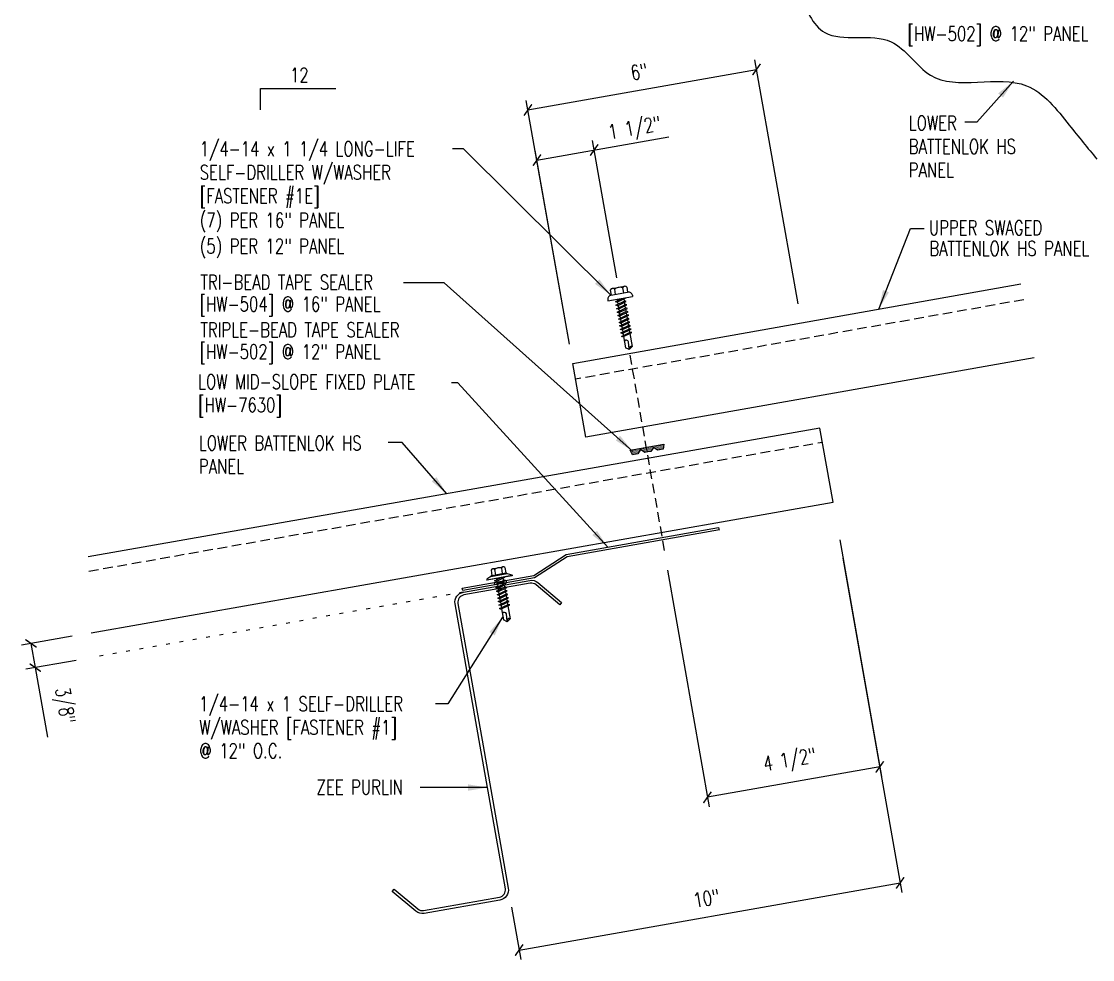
# Model space of a CAD drawing. Header units: inches. Extents: x 1 to 314, y 4 to 62.
# Drawn here: x 2.86 to 30.54, y 3.69 to 27.94 of the extents above; entities that cross this region are included whole.
import ezdxf
from ezdxf.enums import TextEntityAlignment as Align

# ---------------------------------------------------------------- set-up
doc = ezdxf.new("R2010")
doc.units = ezdxf.units.IN
doc.header["$MEASUREMENT"] = 0
for name, pattern in [('DASH2', [0.1875, 0.125, -0.0625]), ('DOT', [0.25, 0, -0.25]), ('HIDDEN2', [0.1875, 0.125, -0.0625])]:
    doc.linetypes.add(name, pattern=pattern)
for name, color, linetype in [('DIM', 2, 'Continuous'), ('FASTENER', 9, 'Continuous'), ('MARK', 1, 'Continuous'), ('PANEL', 11, 'Continuous'), ('STLA', 10, 'Continuous'), ('TAPE', 8, 'Continuous'), ('TEXT', 2, 'Continuous')]:
    doc.layers.add(name, color=color, linetype=linetype)
doc.styles.add('TEXT', font='SIMPLEX', dxfattribs={"width": 0.75, "height": 6})
doc.styles.add('TEXT1', font='ROMANS.shx', dxfattribs={"width": 0.75, "height": 0.375})
doc.dimstyles.new('DETAIL', dxfattribs={"dimscale": 4, "dimtxt": 0.375, "dimasz": 0.0625, "dimexe": 0.0625, "dimexo": 0.125, "dimgap": 0.0625, "dimtad": 1, "dimdec": 4, "dimzin": 3, "dimdsep": 46, "dimlunit": 4, "dimtxsty": 'TEXT1', "dimblk": 'ARCHTICK', "dimcen": 0.0625, "dimclrd": 7, "dimclre": 7, "dimclrt": 2, "dimadec": 0, "dimazin": 0, "dimtfac": 0.59375, "dimtdec": 4, "dimtmove": 0, "dimatfit": 3, "dimfxl": 0, "dimfrac": 2, "dimtolj": 1, "dimtzin": 3, "dimarcsym": 0})
doc.dimstyles.new('DETAIL$7', dxfattribs={"dimscale": 4, "dimtxt": 6, "dimasz": 0.125, "dimexe": 0.0625, "dimexo": 0.125, "dimgap": 0.0625, "dimtad": 1, "dimdec": 5, "dimzin": 3, "dimdsep": 46, "dimlunit": 4, "dimtxsty": 'TEXT', "dimblk": 'ARCHTICK', "dimcen": 0.0625, "dimclrd": 7, "dimclre": 7, "dimclrt": 2, "dimadec": 0, "dimazin": 0, "dimtfac": 0.666667, "dimtdec": 5, "dimtmove": 0, "dimatfit": 3, "dimfxl": 0, "dimfrac": 2, "dimtolj": 1, "dimtzin": 3, "dimarcsym": 0})

# ---------------------------------------------------------------- blocks, each defined once
blk = doc.blocks.new('_ArchTick')
at = {"color": 0, "linetype": 'ByBlock', "const_width": 0.15}
blk.add_lwpolyline([(-0.5, -0.5), (0.5, 0.5)], dxfattribs=at)
blk = doc.blocks.new('*D12')
at = {"layer": 'DEFPOINTS', "color": 0}
for p in [(24.002, 14.56), (25.569, 5.675), (15.439, 5.535)]:
    blk.add_point(p, dxfattribs=at)
at = {"layer": 'DIM', "color": 7, "lineweight": -2}
for p, q in [((24.089, 14.067), (25.612, 5.429)), ((15.721, 3.939), (25.569, 5.675)), ((15.526, 5.043), (15.764, 3.693))]:
    blk.add_line(p, q, dxfattribs=at)
at = {"layer": 'DIM', "color": 7, "lineweight": -2, "xscale": 0.25, "yscale": 0.25, "zscale": 0.25}
for p, rotation in [((25.569, 5.675), 10), ((15.721, 3.939), 190)]:
    blk.add_blockref('_ArchTick', p, dxfattribs=dict(at, rotation=rotation))
at = {"layer": 'DIM', "color": 2, "insert": (20.562, 5.273), "char_height": 0.375, "attachment_point": 5, "rotation": 10, "style": 'TEXT1'}
blk.add_mtext('\\A1;10"', dxfattribs=at)
blk = doc.blocks.new('*D13')
at = {"layer": 'DEFPOINTS', "color": 0}
for p in [(23.919, 15.03), (19.465, 14.245), (20.587, 7.885)]:
    blk.add_point(p, dxfattribs=at)
at = {"layer": 'DIM', "color": 7, "lineweight": -2}
for p, q in [((24.006, 14.538), (25.084, 8.424)), ((19.552, 13.753), (20.63, 7.639)), ((25.041, 8.67), (20.587, 7.885))]:
    blk.add_line(p, q, dxfattribs=at)
at = {"layer": 'DIM', "color": 7, "lineweight": -2, "xscale": 0.25, "yscale": 0.25, "zscale": 0.25}
for p, rotation in [((25.041, 8.67), 9.999999999999964), ((20.587, 7.885), 190)]:
    blk.add_blockref('_ArchTick', p, dxfattribs=dict(at, rotation=rotation))
at = {"layer": 'DIM', "color": 2, "insert": (22.721, 8.805), "char_height": 0.375, "attachment_point": 5, "rotation": 10, "style": 'TEXT1'}
blk.add_mtext('\\A1;4 1/2"', dxfattribs=at)
blk = doc.blocks.new('*D14')
at = {"layer": 'DEFPOINTS', "color": 0}
for p in [(21.857, 26.695), (23.017, 20.145), (17.109, 19.099)]:
    blk.add_point(p, dxfattribs=at)
at = {"layer": 'FASTENER', "color": 7, "lineweight": -2}
for p, q in [((22.93, 20.638), (21.814, 26.941)), ((15.949, 25.648), (21.857, 26.695)), ((17.022, 19.591), (15.906, 25.894))]:
    blk.add_line(p, q, dxfattribs=at)
at = {"layer": 'FASTENER', "color": 7, "lineweight": -2, "xscale": 0.25, "yscale": 0.25, "zscale": 0.25}
for p, rotation in [((21.857, 26.695), 10.04325831607526), ((15.949, 25.648), 190.0432583160753)]:
    blk.add_blockref('_ArchTick', p, dxfattribs=dict(at, rotation=rotation))
at = {"layer": 'FASTENER', "color": 2, "insert": (18.821, 26.637), "char_height": 0.375, "attachment_point": 5, "rotation": 10.0433, "style": 'TEXT1'}
blk.add_mtext('\\A1;6"', dxfattribs=at)
blk = doc.blocks.new('*X1')
at = {"color": 0}
for p, q in [((-0.434, 0.135), (-0.434, 0.135)), ((-0.434, 0.123), (-0.434, 0.123)), ((-0.422, 0.141), (-0.422, 0.141)), ((-0.422, 0.129), (-0.422, 0.129)), ((-0.422, 0.117), (-0.422, 0.117)), ((-0.422, 0.105), (-0.422, 0.105)), ((-0.422, 0.094), (-0.422, 0.094)), ((-0.422, 0.082), (-0.422, 0.082)), ((-0.41, 0.135), (-0.41, 0.135)), ((-0.41, 0.123), (-0.41, 0.123)), ((-0.41, 0.111), (-0.41, 0.111)), ((-0.41, 0.1), (-0.41, 0.1)), ((-0.41, 0.088), (-0.41, 0.088)), ((-0.41, 0.076), (-0.41, 0.076)), ((-0.41, 0.064), (-0.41, 0.064)), ((-0.41, 0.053), (-0.41, 0.053)), ((-0.41, 0.041), (-0.41, 0.041)), ((-0.398, 0.141), (-0.398, 0.141)), ((-0.398, 0.129), (-0.398, 0.129)), ((-0.398, 0.117), (-0.398, 0.117)), ((-0.398, 0.105), (-0.398, 0.105)), ((-0.398, 0.094), (-0.398, 0.094)), ((-0.398, 0.082), (-0.398, 0.082)), ((-0.398, 0.07), (-0.398, 0.07)), ((-0.398, 0.059), (-0.398, 0.059)), ((-0.398, 0.047), (-0.398, 0.047)), ((-0.398, 0.035), (-0.398, 0.035)), ((-0.398, 0.023), (-0.398, 0.023)), ((-0.387, 0.135), (-0.387, 0.135)), ((-0.387, 0.123), (-0.387, 0.123)), ((-0.387, 0.111), (-0.387, 0.111)), ((-0.387, 0.1), (-0.387, 0.1)), ((-0.387, 0.088), (-0.387, 0.088)), ((-0.387, 0.076), (-0.387, 0.076)), ((-0.387, 0.064), (-0.387, 0.064)), ((-0.387, 0.053), (-0.387, 0.053)), ((-0.387, 0.041), (-0.387, 0.041)), ((-0.387, 0.029), (-0.387, 0.029)), ((-0.375, 0.141), (-0.375, 0.141)), ((-0.375, 0.129), (-0.375, 0.129)), ((-0.375, 0.117), (-0.375, 0.117)), ((-0.375, 0.105), (-0.375, 0.105)), ((-0.375, 0.094), (-0.375, 0.094)), ((-0.375, 0.082), (-0.375, 0.082)), ((-0.375, 0.07), (-0.375, 0.07)), ((-0.375, 0.059), (-0.375, 0.059)), ((-0.375, 0.047), (-0.375, 0.047)), ((-0.375, 0.035), (-0.375, 0.035)), ((-0.375, 0.023), (-0.375, 0.023)), ((-0.363, 0.135), (-0.363, 0.135)), ((-0.363, 0.123), (-0.363, 0.123)), ((-0.363, 0.111), (-0.363, 0.111)), ((-0.363, 0.1), (-0.363, 0.1)), ((-0.363, 0.088), (-0.363, 0.088)), ((-0.363, 0.076), (-0.363, 0.076)), ((-0.363, 0.064), (-0.363, 0.064)), ((-0.363, 0.053), (-0.363, 0.053)), ((-0.363, 0.041), (-0.363, 0.041)), ((-0.363, 0.029), (-0.363, 0.029)), ((-0.352, 0.141), (-0.352, 0.141)), ((-0.352, 0.129), (-0.352, 0.129)), ((-0.352, 0.117), (-0.352, 0.117)), ((-0.352, 0.105), (-0.352, 0.105)), ((-0.352, 0.094), (-0.352, 0.094)), ((-0.352, 0.082), (-0.352, 0.082)), ((-0.352, 0.07), (-0.352, 0.07)), ((-0.352, 0.059), (-0.352, 0.059)), ((-0.352, 0.047), (-0.352, 0.047)), ((-0.352, 0.035), (-0.352, 0.035)), ((-0.352, 0.023), (-0.352, 0.023)), ((-0.34, 0.135), (-0.34, 0.135)), ((-0.34, 0.123), (-0.34, 0.123)), ((-0.34, 0.111), (-0.34, 0.111)), ((-0.34, 0.1), (-0.34, 0.1)), ((-0.34, 0.088), (-0.34, 0.088)), ((-0.34, 0.076), (-0.34, 0.076)), ((-0.34, 0.064), (-0.34, 0.064)), ((-0.34, 0.053), (-0.34, 0.053)), ((-0.34, 0.041), (-0.34, 0.041)), ((-0.34, 0.029), (-0.34, 0.029)), ((-0.328, 0.141), (-0.328, 0.141)), ((-0.328, 0.129), (-0.328, 0.129)), ((-0.328, 0.117), (-0.328, 0.117)), ((-0.328, 0.105), (-0.328, 0.105)), ((-0.328, 0.094), (-0.328, 0.094)), ((-0.328, 0.082), (-0.328, 0.082)), ((-0.328, 0.07), (-0.328, 0.07)), ((-0.328, 0.059), (-0.328, 0.059)), ((-0.328, 0.047), (-0.328, 0.047)), ((-0.328, 0.035), (-0.328, 0.035)), ((-0.328, 0.023), (-0.328, 0.023)), ((-0.316, 0.135), (-0.316, 0.135)), ((-0.316, 0.123), (-0.316, 0.123)), ((-0.316, 0.111), (-0.316, 0.111)), ((-0.316, 0.1), (-0.316, 0.1)), ((-0.316, 0.088), (-0.316, 0.088)), ((-0.316, 0.076), (-0.316, 0.076)), ((-0.316, 0.064), (-0.316, 0.064)), ((-0.316, 0.053), (-0.316, 0.053)), ((-0.316, 0.041), (-0.316, 0.041)), ((-0.316, 0.029), (-0.316, 0.029)), ((-0.305, 0.141), (-0.305, 0.141)), ((-0.305, 0.129), (-0.305, 0.129)), ((-0.305, 0.117), (-0.305, 0.117)), ((-0.305, 0.105), (-0.305, 0.105)), ((-0.305, 0.094), (-0.305, 0.094)), ((-0.305, 0.082), (-0.305, 0.082)), ((-0.305, 0.07), (-0.305, 0.07)), ((-0.305, 0.059), (-0.305, 0.059)), ((-0.305, 0.047), (-0.305, 0.047)), ((-0.305, 0.035), (-0.305, 0.035)), ((-0.305, 0.023), (-0.305, 0.023)), ((-0.293, 0.135), (-0.293, 0.135)), ((-0.293, 0.123), (-0.293, 0.123)), ((-0.293, 0.111), (-0.293, 0.111)), ((-0.293, 0.1), (-0.293, 0.1)), ((-0.293, 0.088), (-0.293, 0.088)), ((-0.293, 0.076), (-0.293, 0.076)), ((-0.293, 0.064), (-0.293, 0.064)), ((-0.293, 0.053), (-0.293, 0.053)), ((-0.293, 0.041), (-0.293, 0.041)), ((-0.293, 0.029), (-0.293, 0.029)), ((-0.281, 0.141), (-0.281, 0.141)), ((-0.281, 0.129), (-0.281, 0.129)), ((-0.281, 0.117), (-0.281, 0.117)), ((-0.281, 0.105), (-0.281, 0.105)), ((-0.281, 0.094), (-0.281, 0.094)), ((-0.281, 0.082), (-0.281, 0.082)), ((-0.281, 0.07), (-0.281, 0.07)), ((-0.281, 0.059), (-0.281, 0.059)), ((-0.281, 0.047), (-0.281, 0.047)), ((-0.281, 0.035), (-0.281, 0.035)), ((-0.281, 0.023), (-0.281, 0.023)), ((-0.27, 0.135), (-0.27, 0.135)), ((-0.27, 0.123), (-0.27, 0.123)), ((-0.27, 0.111), (-0.27, 0.111)), ((-0.27, 0.1), (-0.27, 0.1)), ((-0.27, 0.088), (-0.27, 0.088)), ((-0.27, 0.076), (-0.27, 0.076)), ((-0.27, 0.064), (-0.27, 0.064)), ((-0.27, 0.053), (-0.27, 0.053)), ((-0.27, 0.041), (-0.27, 0.041)), ((-0.27, 0.029), (-0.27, 0.029)), ((-0.258, 0.141), (-0.258, 0.141)), ((-0.258, 0.129), (-0.258, 0.129)), ((-0.258, 0.117), (-0.258, 0.117)), ((-0.258, 0.105), (-0.258, 0.105)), ((-0.258, 0.094), (-0.258, 0.094)), ((-0.258, 0.082), (-0.258, 0.082)), ((-0.258, 0.07), (-0.258, 0.07)), ((-0.258, 0.059), (-0.258, 0.059)), ((-0.258, 0.047), (-0.258, 0.047)), ((-0.258, 0.035), (-0.258, 0.035)), ((-0.258, 0.023), (-0.258, 0.023)), ((-0.246, 0.135), (-0.246, 0.135)), ((-0.246, 0.123), (-0.246, 0.123)), ((-0.246, 0.111), (-0.246, 0.111)), ((-0.246, 0.1), (-0.246, 0.1)), ((-0.246, 0.088), (-0.246, 0.088)), ((-0.246, 0.076), (-0.246, 0.076)), ((-0.246, 0.064), (-0.246, 0.064)), ((-0.246, 0.053), (-0.246, 0.053)), ((-0.246, 0.041), (-0.246, 0.041)), ((-0.234, 0.141), (-0.234, 0.141)), ((-0.234, 0.129), (-0.234, 0.129)), ((-0.234, 0.117), (-0.234, 0.117)), ((-0.234, 0.105), (-0.234, 0.105)), ((-0.234, 0.094), (-0.234, 0.094)), ((-0.234, 0.082), (-0.234, 0.082)), ((-0.234, 0.07), (-0.234, 0.07)), ((-0.234, 0.059), (-0.234, 0.059)), ((-0.234, 0.047), (-0.234, 0.047)), ((-0.223, 0.135), (-0.223, 0.135)), ((-0.223, 0.123), (-0.223, 0.123)), ((-0.223, 0.111), (-0.223, 0.111)), ((-0.223, 0.1), (-0.223, 0.1)), ((-0.223, 0.088), (-0.223, 0.088)), ((-0.223, 0.076), (-0.223, 0.076)), ((-0.223, 0.064), (-0.223, 0.064)), ((-0.211, 0.141), (-0.211, 0.141)), ((-0.211, 0.129), (-0.211, 0.129)), ((-0.211, 0.117), (-0.211, 0.117)), ((-0.211, 0.105), (-0.211, 0.105)), ((-0.211, 0.094), (-0.211, 0.094)), ((-0.211, 0.082), (-0.211, 0.082)), ((-0.211, 0.07), (-0.211, 0.07)), ((-0.199, 0.135), (-0.199, 0.135)), ((-0.199, 0.123), (-0.199, 0.123)), ((-0.199, 0.111), (-0.199, 0.111)), ((-0.199, 0.1), (-0.199, 0.1)), ((-0.199, 0.088), (-0.199, 0.088)), ((-0.188, 0.141), (-0.188, 0.141)), ((-0.188, 0.129), (-0.188, 0.129)), ((-0.188, 0.117), (-0.188, 0.117)), ((-0.188, 0.105), (-0.188, 0.105)), ((-0.188, 0.094), (-0.188, 0.094)), ((-0.176, 0.135), (-0.176, 0.135)), ((-0.176, 0.123), (-0.176, 0.123)), ((-0.176, 0.111), (-0.176, 0.111)), ((-0.164, 0.141), (-0.164, 0.141)), ((-0.164, 0.129), (-0.164, 0.129)), ((-0.164, 0.117), (-0.164, 0.117)), ((-0.164, 0.105), (-0.164, 0.105)), ((-0.152, 0.135), (-0.152, 0.135)), ((-0.152, 0.123), (-0.152, 0.123)), ((-0.152, 0.111), (-0.152, 0.111)), ((-0.152, 0.1), (-0.152, 0.1)), ((-0.141, 0.141), (-0.141, 0.141)), ((-0.141, 0.129), (-0.141, 0.129)), ((-0.141, 0.117), (-0.141, 0.117)), ((-0.141, 0.105), (-0.141, 0.105)), ((-0.141, 0.094), (-0.141, 0.094)), ((-0.141, 0.082), (-0.141, 0.082)), ((-0.129, 0.135), (-0.129, 0.135)), ((-0.129, 0.123), (-0.129, 0.123)), ((-0.129, 0.111), (-0.129, 0.111)), ((-0.129, 0.1), (-0.129, 0.1)), ((-0.129, 0.088), (-0.129, 0.088)), ((-0.129, 0.076), (-0.129, 0.076)), ((-0.117, 0.141), (-0.117, 0.141)), ((-0.117, 0.129), (-0.117, 0.129)), ((-0.117, 0.117), (-0.117, 0.117)), ((-0.117, 0.105), (-0.117, 0.105)), ((-0.117, 0.094), (-0.117, 0.094)), ((-0.117, 0.082), (-0.117, 0.082)), ((-0.117, 0.07), (-0.117, 0.07)), ((-0.117, 0.059), (-0.117, 0.059)), ((-0.105, 0.135), (-0.105, 0.135)), ((-0.105, 0.123), (-0.105, 0.123)), ((-0.105, 0.111), (-0.105, 0.111)), ((-0.105, 0.1), (-0.105, 0.1)), ((-0.105, 0.088), (-0.105, 0.088)), ((-0.105, 0.076), (-0.105, 0.076)), ((-0.105, 0.064), (-0.105, 0.064)), ((-0.105, 0.053), (-0.105, 0.053)), ((-0.094, 0.141), (-0.094, 0.141)), ((-0.094, 0.129), (-0.094, 0.129)), ((-0.094, 0.117), (-0.094, 0.117)), ((-0.094, 0.105), (-0.094, 0.105)), ((-0.094, 0.094), (-0.094, 0.094)), ((-0.094, 0.082), (-0.094, 0.082)), ((-0.094, 0.07), (-0.094, 0.07)), ((-0.094, 0.059), (-0.094, 0.059)), ((-0.094, 0.047), (-0.094, 0.047)), ((-0.094, 0.035), (-0.094, 0.035)), ((-0.082, 0.135), (-0.082, 0.135)), ((-0.082, 0.123), (-0.082, 0.123)), ((-0.082, 0.111), (-0.082, 0.111)), ((-0.082, 0.1), (-0.082, 0.1)), ((-0.082, 0.088), (-0.082, 0.088)), ((-0.082, 0.076), (-0.082, 0.076)), ((-0.082, 0.064), (-0.082, 0.064)), ((-0.082, 0.053), (-0.082, 0.053)), ((-0.082, 0.041), (-0.082, 0.041)), ((-0.082, 0.029), (-0.082, 0.029)), ((-0.07, 0.141), (-0.07, 0.141)), ((-0.07, 0.129), (-0.07, 0.129)), ((-0.07, 0.117), (-0.07, 0.117)), ((-0.07, 0.105), (-0.07, 0.105)), ((-0.07, 0.094), (-0.07, 0.094)), ((-0.07, 0.082), (-0.07, 0.082)), ((-0.07, 0.07), (-0.07, 0.07)), ((-0.07, 0.059), (-0.07, 0.059)), ((-0.07, 0.047), (-0.07, 0.047)), ((-0.07, 0.035), (-0.07, 0.035)), ((-0.07, 0.023), (-0.07, 0.023)), ((-0.059, 0.135), (-0.059, 0.135)), ((-0.059, 0.123), (-0.059, 0.123)), ((-0.059, 0.111), (-0.059, 0.111)), ((-0.059, 0.1), (-0.059, 0.1)), ((-0.059, 0.088), (-0.059, 0.088)), ((-0.059, 0.076), (-0.059, 0.076)), ((-0.059, 0.064), (-0.059, 0.064)), ((-0.059, 0.053), (-0.059, 0.053)), ((-0.059, 0.041), (-0.059, 0.041)), ((-0.059, 0.029), (-0.059, 0.029)), ((-0.047, 0.141), (-0.047, 0.141)), ((-0.047, 0.129), (-0.047, 0.129)), ((-0.047, 0.117), (-0.047, 0.117)), ((-0.047, 0.105), (-0.047, 0.105)), ((-0.047, 0.094), (-0.047, 0.094)), ((-0.047, 0.082), (-0.047, 0.082)), ((-0.047, 0.07), (-0.047, 0.07)), ((-0.047, 0.059), (-0.047, 0.059)), ((-0.047, 0.047), (-0.047, 0.047)), ((-0.047, 0.035), (-0.047, 0.035)), ((-0.047, 0.023), (-0.047, 0.023)), ((-0.035, 0.135), (-0.035, 0.135)), ((-0.035, 0.123), (-0.035, 0.123)), ((-0.035, 0.111), (-0.035, 0.111)), ((-0.035, 0.1), (-0.035, 0.1)), ((-0.035, 0.088), (-0.035, 0.088)), ((-0.035, 0.076), (-0.035, 0.076)), ((-0.035, 0.064), (-0.035, 0.064)), ((-0.035, 0.053), (-0.035, 0.053)), ((-0.035, 0.041), (-0.035, 0.041)), ((-0.035, 0.029), (-0.035, 0.029)), ((-0.023, 0.141), (-0.023, 0.141)), ((-0.023, 0.129), (-0.023, 0.129)), ((-0.023, 0.117), (-0.023, 0.117)), ((-0.023, 0.105), (-0.023, 0.105)), ((-0.023, 0.094), (-0.023, 0.094)), ((-0.023, 0.082), (-0.023, 0.082)), ((-0.023, 0.07), (-0.023, 0.07)), ((-0.023, 0.059), (-0.023, 0.059)), ((-0.023, 0.047), (-0.023, 0.047)), ((-0.023, 0.035), (-0.023, 0.035)), ((-0.023, 0.023), (-0.023, 0.023)), ((-0.012, 0.135), (-0.012, 0.135)), ((-0.012, 0.123), (-0.012, 0.123)), ((-0.012, 0.111), (-0.012, 0.111)), ((-0.012, 0.1), (-0.012, 0.1)), ((-0.012, 0.088), (-0.012, 0.088)), ((-0.012, 0.076), (-0.012, 0.076)), ((-0.012, 0.064), (-0.012, 0.064)), ((-0.012, 0.053), (-0.012, 0.053)), ((-0.012, 0.041), (-0.012, 0.041)), ((-0.012, 0.029), (-0.012, 0.029)), ((0, 0.141), (0, 0.141)), ((0, 0.129), (0, 0.129)), ((0, 0.117), (0, 0.117)), ((0, 0.105), (0, 0.105)), ((0, 0.094), (0, 0.094)), ((0, 0.082), (0, 0.082)), ((0, 0.07), (0, 0.07)), ((0, 0.059), (0, 0.059)), ((0, 0.047), (0, 0.047)), ((0, 0.035), (0, 0.035)), ((0, 0.023), (0, 0.023)), ((0.012, 0.135), (0.012, 0.135)), ((0.012, 0.123), (0.012, 0.123)), ((0.012, 0.111), (0.012, 0.111)), ((0.012, 0.1), (0.012, 0.1)), ((0.012, 0.088), (0.012, 0.088)), ((0.012, 0.076), (0.012, 0.076)), ((0.012, 0.064), (0.012, 0.064)), ((0.012, 0.053), (0.012, 0.053)), ((0.012, 0.041), (0.012, 0.041)), ((0.012, 0.029), (0.012, 0.029)), ((0.023, 0.141), (0.023, 0.141)), ((0.023, 0.129), (0.023, 0.129)), ((0.023, 0.117), (0.023, 0.117)), ((0.023, 0.105), (0.023, 0.105)), ((0.023, 0.094), (0.023, 0.094)), ((0.023, 0.082), (0.023, 0.082)), ((0.023, 0.07), (0.023, 0.07)), ((0.023, 0.059), (0.023, 0.059)), ((0.023, 0.047), (0.023, 0.047)), ((0.023, 0.035), (0.023, 0.035)), ((0.023, 0.023), (0.023, 0.023)), ((0.035, 0.135), (0.035, 0.135)), ((0.035, 0.123), (0.035, 0.123)), ((0.035, 0.111), (0.035, 0.111)), ((0.035, 0.1), (0.035, 0.1)), ((0.035, 0.088), (0.035, 0.088)), ((0.035, 0.076), (0.035, 0.076)), ((0.035, 0.064), (0.035, 0.064)), ((0.035, 0.053), (0.035, 0.053)), ((0.035, 0.041), (0.035, 0.041)), ((0.035, 0.029), (0.035, 0.029)), ((0.047, 0.141), (0.047, 0.141)), ((0.047, 0.129), (0.047, 0.129)), ((0.047, 0.117), (0.047, 0.117)), ((0.047, 0.105), (0.047, 0.105)), ((0.047, 0.094), (0.047, 0.094)), ((0.047, 0.082), (0.047, 0.082)), ((0.047, 0.07), (0.047, 0.07)), ((0.047, 0.059), (0.047, 0.059)), ((0.047, 0.047), (0.047, 0.047)), ((0.047, 0.035), (0.047, 0.035)), ((0.047, 0.023), (0.047, 0.023)), ((0.059, 0.135), (0.059, 0.135)), ((0.059, 0.123), (0.059, 0.123)), ((0.059, 0.111), (0.059, 0.111)), ((0.059, 0.1), (0.059, 0.1)), ((0.059, 0.088), (0.059, 0.088)), ((0.059, 0.076), (0.059, 0.076)), ((0.059, 0.064), (0.059, 0.064)), ((0.059, 0.053), (0.059, 0.053)), ((0.059, 0.041), (0.059, 0.041)), ((0.059, 0.029), (0.059, 0.029)), ((0.07, 0.141), (0.07, 0.141)), ((0.07, 0.129), (0.07, 0.129)), ((0.07, 0.117), (0.07, 0.117)), ((0.07, 0.105), (0.07, 0.105)), ((0.07, 0.094), (0.07, 0.094)), ((0.07, 0.082), (0.07, 0.082)), ((0.07, 0.07), (0.07, 0.07)), ((0.07, 0.059), (0.07, 0.059)), ((0.07, 0.047), (0.07, 0.047)), ((0.07, 0.035), (0.07, 0.035)), ((0.07, 0.023), (0.07, 0.023)), ((0.082, 0.135), (0.082, 0.135)), ((0.082, 0.123), (0.082, 0.123)), ((0.082, 0.111), (0.082, 0.111)), ((0.082, 0.1), (0.082, 0.1)), ((0.082, 0.088), (0.082, 0.088)), ((0.082, 0.076), (0.082, 0.076)), ((0.082, 0.064), (0.082, 0.064)), ((0.082, 0.053), (0.082, 0.053)), ((0.082, 0.041), (0.082, 0.041)), ((0.082, 0.029), (0.082, 0.029)), ((0.094, 0.141), (0.094, 0.141)), ((0.094, 0.129), (0.094, 0.129)), ((0.094, 0.117), (0.094, 0.117)), ((0.094, 0.105), (0.094, 0.105)), ((0.094, 0.094), (0.094, 0.094)), ((0.094, 0.082), (0.094, 0.082)), ((0.094, 0.07), (0.094, 0.07)), ((0.094, 0.059), (0.094, 0.059)), ((0.094, 0.047), (0.094, 0.047)), ((0.094, 0.035), (0.094, 0.035)), ((0.105, 0.135), (0.105, 0.135)), ((0.105, 0.123), (0.105, 0.123)), ((0.105, 0.111), (0.105, 0.111)), ((0.105, 0.1), (0.105, 0.1)), ((0.105, 0.088), (0.105, 0.088)), ((0.105, 0.076), (0.105, 0.076)), ((0.105, 0.064), (0.105, 0.064)), ((0.105, 0.053), (0.105, 0.053)), ((0.117, 0.141), (0.117, 0.141)), ((0.117, 0.129), (0.117, 0.129)), ((0.117, 0.117), (0.117, 0.117)), ((0.117, 0.105), (0.117, 0.105)), ((0.117, 0.094), (0.117, 0.094)), ((0.117, 0.082), (0.117, 0.082)), ((0.117, 0.07), (0.117, 0.07)), ((0.117, 0.059), (0.117, 0.059)), ((0.129, 0.135), (0.129, 0.135)), ((0.129, 0.123), (0.129, 0.123)), ((0.129, 0.111), (0.129, 0.111)), ((0.129, 0.1), (0.129, 0.1)), ((0.129, 0.088), (0.129, 0.088)), ((0.129, 0.076), (0.129, 0.076)), ((0.141, 0.141), (0.141, 0.141)), ((0.141, 0.129), (0.141, 0.129)), ((0.141, 0.117), (0.141, 0.117)), ((0.141, 0.105), (0.141, 0.105)), ((0.141, 0.094), (0.141, 0.094)), ((0.141, 0.082), (0.141, 0.082)), ((0.152, 0.135), (0.152, 0.135)), ((0.152, 0.123), (0.152, 0.123)), ((0.152, 0.111), (0.152, 0.111)), ((0.152, 0.1), (0.152, 0.1)), ((0.164, 0.141), (0.164, 0.141)), ((0.164, 0.129), (0.164, 0.129)), ((0.164, 0.117), (0.164, 0.117)), ((0.164, 0.105), (0.164, 0.105)), ((0.176, 0.135), (0.176, 0.135)), ((0.176, 0.123), (0.176, 0.123)), ((0.176, 0.111), (0.176, 0.111)), ((0.188, 0.141), (0.188, 0.141)), ((0.188, 0.129), (0.188, 0.129)), ((0.188, 0.117), (0.188, 0.117)), ((0.188, 0.105), (0.188, 0.105)), ((0.188, 0.094), (0.188, 0.094)), ((0.199, 0.135), (0.199, 0.135)), ((0.199, 0.123), (0.199, 0.123)), ((0.199, 0.111), (0.199, 0.111)), ((0.199, 0.1), (0.199, 0.1)), ((0.199, 0.088), (0.199, 0.088)), ((0.211, 0.141), (0.211, 0.141)), ((0.211, 0.129), (0.211, 0.129)), ((0.211, 0.117), (0.211, 0.117)), ((0.211, 0.105), (0.211, 0.105)), ((0.211, 0.094), (0.211, 0.094)), ((0.211, 0.082), (0.211, 0.082)), ((0.211, 0.07), (0.211, 0.07)), ((0.223, 0.135), (0.223, 0.135)), ((0.223, 0.123), (0.223, 0.123)), ((0.223, 0.111), (0.223, 0.111)), ((0.223, 0.1), (0.223, 0.1)), ((0.223, 0.088), (0.223, 0.088)), ((0.223, 0.076), (0.223, 0.076)), ((0.223, 0.064), (0.223, 0.064)), ((0.234, 0.141), (0.234, 0.141)), ((0.234, 0.129), (0.234, 0.129)), ((0.234, 0.117), (0.234, 0.117)), ((0.234, 0.105), (0.234, 0.105)), ((0.234, 0.094), (0.234, 0.094)), ((0.234, 0.082), (0.234, 0.082)), ((0.234, 0.07), (0.234, 0.07)), ((0.234, 0.059), (0.234, 0.059)), ((0.234, 0.047), (0.234, 0.047)), ((0.246, 0.135), (0.246, 0.135)), ((0.246, 0.123), (0.246, 0.123)), ((0.246, 0.111), (0.246, 0.111)), ((0.246, 0.1), (0.246, 0.1)), ((0.246, 0.088), (0.246, 0.088)), ((0.246, 0.076), (0.246, 0.076)), ((0.246, 0.064), (0.246, 0.064)), ((0.246, 0.053), (0.246, 0.053)), ((0.246, 0.041), (0.246, 0.041)), ((0.258, 0.141), (0.258, 0.141)), ((0.258, 0.129), (0.258, 0.129)), ((0.258, 0.117), (0.258, 0.117)), ((0.258, 0.105), (0.258, 0.105)), ((0.258, 0.094), (0.258, 0.094)), ((0.258, 0.082), (0.258, 0.082)), ((0.258, 0.07), (0.258, 0.07)), ((0.258, 0.059), (0.258, 0.059)), ((0.258, 0.047), (0.258, 0.047)), ((0.258, 0.035), (0.258, 0.035)), ((0.258, 0.023), (0.258, 0.023)), ((0.27, 0.135), (0.27, 0.135)), ((0.27, 0.123), (0.27, 0.123)), ((0.27, 0.111), (0.27, 0.111)), ((0.27, 0.1), (0.27, 0.1)), ((0.27, 0.088), (0.27, 0.088)), ((0.27, 0.076), (0.27, 0.076)), ((0.27, 0.064), (0.27, 0.064)), ((0.27, 0.053), (0.27, 0.053)), ((0.27, 0.041), (0.27, 0.041)), ((0.27, 0.029), (0.27, 0.029)), ((0.281, 0.141), (0.281, 0.141)), ((0.281, 0.129), (0.281, 0.129)), ((0.281, 0.117), (0.281, 0.117)), ((0.281, 0.105), (0.281, 0.105)), ((0.281, 0.094), (0.281, 0.094)), ((0.281, 0.082), (0.281, 0.082)), ((0.281, 0.07), (0.281, 0.07)), ((0.281, 0.059), (0.281, 0.059)), ((0.281, 0.047), (0.281, 0.047)), ((0.281, 0.035), (0.281, 0.035)), ((0.281, 0.023), (0.281, 0.023)), ((0.293, 0.135), (0.293, 0.135)), ((0.293, 0.123), (0.293, 0.123)), ((0.293, 0.111), (0.293, 0.111)), ((0.293, 0.1), (0.293, 0.1)), ((0.293, 0.088), (0.293, 0.088)), ((0.293, 0.076), (0.293, 0.076)), ((0.293, 0.064), (0.293, 0.064)), ((0.293, 0.053), (0.293, 0.053)), ((0.293, 0.041), (0.293, 0.041)), ((0.293, 0.029), (0.293, 0.029)), ((0.305, 0.141), (0.305, 0.141)), ((0.305, 0.129), (0.305, 0.129)), ((0.305, 0.117), (0.305, 0.117)), ((0.305, 0.105), (0.305, 0.105)), ((0.305, 0.094), (0.305, 0.094)), ((0.305, 0.082), (0.305, 0.082)), ((0.305, 0.07), (0.305, 0.07)), ((0.305, 0.059), (0.305, 0.059)), ((0.305, 0.047), (0.305, 0.047)), ((0.305, 0.035), (0.305, 0.035)), ((0.305, 0.023), (0.305, 0.023)), ((0.316, 0.135), (0.316, 0.135)), ((0.316, 0.123), (0.316, 0.123)), ((0.316, 0.111), (0.316, 0.111)), ((0.316, 0.1), (0.316, 0.1)), ((0.316, 0.088), (0.316, 0.088)), ((0.316, 0.076), (0.316, 0.076)), ((0.316, 0.064), (0.316, 0.064)), ((0.316, 0.053), (0.316, 0.053)), ((0.316, 0.041), (0.316, 0.041)), ((0.316, 0.029), (0.316, 0.029)), ((0.328, 0.141), (0.328, 0.141)), ((0.328, 0.129), (0.328, 0.129)), ((0.328, 0.117), (0.328, 0.117)), ((0.328, 0.105), (0.328, 0.105)), ((0.328, 0.094), (0.328, 0.094)), ((0.328, 0.082), (0.328, 0.082)), ((0.328, 0.07), (0.328, 0.07)), ((0.328, 0.059), (0.328, 0.059)), ((0.328, 0.047), (0.328, 0.047)), ((0.328, 0.035), (0.328, 0.035)), ((0.328, 0.023), (0.328, 0.023)), ((0.34, 0.135), (0.34, 0.135)), ((0.34, 0.123), (0.34, 0.123)), ((0.34, 0.111), (0.34, 0.111)), ((0.34, 0.1), (0.34, 0.1)), ((0.34, 0.088), (0.34, 0.088)), ((0.34, 0.076), (0.34, 0.076)), ((0.34, 0.064), (0.34, 0.064)), ((0.34, 0.053), (0.34, 0.053)), ((0.34, 0.041), (0.34, 0.041)), ((0.34, 0.029), (0.34, 0.029)), ((0.352, 0.141), (0.352, 0.141)), ((0.352, 0.129), (0.352, 0.129)), ((0.352, 0.117), (0.352, 0.117)), ((0.352, 0.105), (0.352, 0.105)), ((0.352, 0.094), (0.352, 0.094)), ((0.352, 0.082), (0.352, 0.082)), ((0.352, 0.07), (0.352, 0.07)), ((0.352, 0.059), (0.352, 0.059)), ((0.352, 0.047), (0.352, 0.047)), ((0.352, 0.035), (0.352, 0.035)), ((0.352, 0.023), (0.352, 0.023)), ((0.363, 0.135), (0.363, 0.135)), ((0.363, 0.123), (0.363, 0.123)), ((0.363, 0.111), (0.363, 0.111)), ((0.363, 0.1), (0.363, 0.1)), ((0.363, 0.088), (0.363, 0.088)), ((0.363, 0.076), (0.363, 0.076)), ((0.363, 0.064), (0.363, 0.064)), ((0.363, 0.053), (0.363, 0.053)), ((0.363, 0.041), (0.363, 0.041)), ((0.363, 0.029), (0.363, 0.029)), ((0.375, 0.141), (0.375, 0.141)), ((0.375, 0.129), (0.375, 0.129)), ((0.375, 0.117), (0.375, 0.117)), ((0.375, 0.105), (0.375, 0.105)), ((0.375, 0.094), (0.375, 0.094)), ((0.375, 0.082), (0.375, 0.082)), ((0.375, 0.07), (0.375, 0.07)), ((0.375, 0.059), (0.375, 0.059)), ((0.375, 0.047), (0.375, 0.047)), ((0.375, 0.035), (0.375, 0.035)), ((0.375, 0.023), (0.375, 0.023)), ((0.387, 0.135), (0.387, 0.135)), ((0.387, 0.123), (0.387, 0.123)), ((0.387, 0.111), (0.387, 0.111)), ((0.387, 0.1), (0.387, 0.1)), ((0.387, 0.088), (0.387, 0.088)), ((0.387, 0.076), (0.387, 0.076)), ((0.387, 0.064), (0.387, 0.064)), ((0.387, 0.053), (0.387, 0.053)), ((0.387, 0.041), (0.387, 0.041)), ((0.387, 0.029), (0.387, 0.029)), ((0.398, 0.141), (0.398, 0.141)), ((0.398, 0.129), (0.398, 0.129)), ((0.398, 0.117), (0.398, 0.117)), ((0.398, 0.105), (0.398, 0.105)), ((0.398, 0.094), (0.398, 0.094)), ((0.398, 0.082), (0.398, 0.082)), ((0.398, 0.07), (0.398, 0.07)), ((0.398, 0.059), (0.398, 0.059)), ((0.398, 0.047), (0.398, 0.047)), ((0.398, 0.035), (0.398, 0.035)), ((0.398, 0.023), (0.398, 0.023)), ((0.41, 0.135), (0.41, 0.135)), ((0.41, 0.123), (0.41, 0.123)), ((0.41, 0.111), (0.41, 0.111)), ((0.41, 0.1), (0.41, 0.1)), ((0.41, 0.088), (0.41, 0.088)), ((0.41, 0.076), (0.41, 0.076)), ((0.41, 0.064), (0.41, 0.064)), ((0.41, 0.053), (0.41, 0.053)), ((0.41, 0.041), (0.41, 0.041)), ((0.422, 0.141), (0.422, 0.141)), ((0.422, 0.129), (0.422, 0.129)), ((0.422, 0.117), (0.422, 0.117)), ((0.422, 0.105), (0.422, 0.105)), ((0.422, 0.094), (0.422, 0.094)), ((0.422, 0.082), (0.422, 0.082)), ((0.434, 0.135), (0.434, 0.135)), ((0.434, 0.123), (0.434, 0.123))]:
    blk.add_line(p, q, dxfattribs=at)
blk = doc.blocks.new('TRIBEAD')
at = {"layer": 'TAPE', "color": 9}
blk.add_lwpolyline([(-0.403, 0.018), (-0.442, 0.141), (0.442, 0.141), (0.403, 0.018), (0.26, 0.018), (0.17, 0.109), (0.079, 0.018), (0, 0.018), (-0.079, 0.018), (-0.17, 0.109), (-0.26, 0.018)], close=True, dxfattribs=at)
at = {"layer": 'TAPE', "color": 251}
blk.add_blockref('*X1', (0, 0), dxfattribs=at)
blk = doc.blocks.new('*D15')
at = {"layer": 'DEFPOINTS', "color": 0}
for p in [(4.659, 12.137), (4.77, 11.511), (3.215, 11.237)]:
    blk.add_point(p, dxfattribs=at)
at = {"layer": 'DIM', "color": 7, "lineweight": -2}
for p, q in [((4.167, 12.051), (2.858, 11.82)), ((3.104, 11.863), (3.215, 11.237)), ((4.277, 11.424), (2.969, 11.193)), ((3.215, 11.237), (3.532, 9.439))]:
    blk.add_line(p, q, dxfattribs=at)
at = {"layer": 'DIM', "color": 7, "lineweight": -2, "xscale": 0.25, "yscale": 0.25, "zscale": 0.25}
for p, rotation in [((3.104, 11.863), 99.999999999999), ((3.215, 11.237), 279.999999999999)]:
    blk.add_blockref('_ArchTick', p, dxfattribs=dict(at, rotation=rotation))
at = {"layer": 'DIM', "color": 2, "insert": (3.934, 10.246), "char_height": 0.375, "attachment_point": 5, "rotation": 280, "style": 'TEXT1'}
blk.add_mtext('\\A1;3/8"', dxfattribs=at)
blk = doc.blocks.new('FZ7')
at = {"layer": 'FASTENER'}
for p, q in [((-0.215, 0.305), (-0.215, 0.171)), ((-0.161, 0.337), (0.161, 0.337)), ((-0.107, 0.305), (-0.107, 0.171)), ((0.107, 0.305), (0.107, 0.171)), ((0.215, 0.305), (0.215, 0.171)), ((-0.324, 0.071), (-0.324, 0.037)), ((-0.324, 0.037), (0.324, 0.037)), ((-0.224, 0.171), (0.215, 0.171)), ((-0.139, -0.016), (0.046, 0.037)), ((-0.104, -0.036), (0.139, 0.033)), ((-0.086, 0.037), (-0.086, -0.001)), ((-0.086, 0.037), (0.086, 0.037)), ((0.086, 0.037), (0.133, 0.037)), ((0.086, 0.018), (0.086, -0.042)), ((0.139, 0.033), (0.133, 0.037)), ((0.324, 0.071), (0.324, 0.037)), ((-0.104, -0.036), (-0.139, -0.016)), ((-0.139, -0.107), (0.104, -0.038)), ((-0.104, -0.127), (-0.139, -0.107)), ((-0.139, -0.198), (0.104, -0.128)), ((-0.104, -0.218), (-0.139, -0.198)), ((-0.139, -0.289), (0.104, -0.219)), ((-0.104, -0.127), (0.139, -0.058)), ((-0.104, -0.218), (0.139, -0.149)), ((-0.104, -0.309), (0.139, -0.239)), ((-0.086, -0.031), (-0.086, -0.092)), ((-0.086, -0.122), (-0.086, -0.183)), ((-0.086, -0.213), (-0.086, -0.274)), ((0.086, -0.073), (0.086, -0.133)), ((0.086, -0.164), (0.086, -0.224)), ((0.086, -0.255), (0.086, -0.315)), ((0.139, -0.058), (0.104, -0.038)), ((0.139, -0.149), (0.104, -0.128)), ((0.139, -0.239), (0.104, -0.219)), ((-0.104, -0.309), (-0.139, -0.289)), ((-0.139, -0.38), (0.104, -0.31)), ((-0.104, -0.4), (-0.139, -0.38)), ((-0.139, -0.47), (0.104, -0.401)), ((-0.104, -0.491), (-0.139, -0.47)), ((-0.139, -0.561), (0.104, -0.492)), ((-0.104, -0.4), (0.139, -0.33)), ((-0.104, -0.491), (0.139, -0.421)), ((-0.104, -0.581), (0.139, -0.512)), ((-0.086, -0.304), (-0.086, -0.364)), ((-0.086, -0.395), (-0.086, -0.455)), ((-0.086, -0.486), (-0.086, -0.546)), ((0.086, -0.345), (0.086, -0.406)), ((0.086, -0.436), (0.086, -0.497)), ((0.086, -0.527), (0.086, -0.588)), ((0.139, -0.33), (0.104, -0.31)), ((0.139, -0.421), (0.104, -0.401)), ((0.139, -0.512), (0.104, -0.492)), ((-0.104, -0.581), (-0.139, -0.561)), ((-0.139, -0.652), (0.104, -0.583)), ((-0.104, -0.672), (-0.139, -0.652)), ((-0.139, -0.743), (0.104, -0.674)), ((-0.104, -0.763), (-0.139, -0.743)), ((-0.139, -0.834), (0.104, -0.765)), ((-0.104, -0.672), (0.139, -0.603)), ((-0.104, -0.763), (0.139, -0.694)), ((-0.104, -0.854), (0.139, -0.785)), ((-0.086, -0.577), (-0.086, -0.637)), ((-0.086, -0.667), (-0.086, -0.728)), ((-0.086, -0.758), (-0.086, -0.819)), ((0.086, -0.618), (0.086, -0.679)), ((0.086, -0.709), (0.086, -0.77)), ((0.086, -0.8), (0.086, -0.861)), ((0.139, -0.603), (0.104, -0.583)), ((0.139, -0.694), (0.104, -0.674)), ((0.139, -0.785), (0.104, -0.765)), ((-0.104, -0.854), (-0.139, -0.834)), ((-0.139, -0.925), (0.104, -0.856)), ((-0.104, -0.945), (-0.139, -0.925)), ((-0.104, -0.945), (0.139, -0.876)), ((-0.086, -0.849), (-0.086, -0.91)), ((-0.086, -0.94), (-0.086, -1.232)), ((-0.002, -1.277), (0.014, -1.091)), ((0.086, -0.891), (0.086, -1.232)), ((0.139, -0.876), (0.104, -0.856)), ((0, -1.293), (-0.086, -1.232)), ((0, -1.293), (0.086, -1.232))]:
    blk.add_line(p, q, dxfattribs=at)
for centre, radius, start, end in [((-0.161, 0.274), 0.0628, 29.8754, 150.1246), ((0, 0.141), 0.196, 56.9974, 123.0026), ((0.161, 0.274), 0.0628, 29.8754, 150.1246), ((-0.224, 0.071), 0.1, 90, 180), ((0.224, 0.071), 0.1, 0, 90), ((-0.046, -1.102), 0.0615, 11.1445, 130.906), ((0.054, -1.278), 0.0563, 55.4585, 194.8454)]:
    blk.add_arc(centre, radius, start, end, dxfattribs=at)
blk = doc.blocks.new('FD-F1e')
at = {"layer": 'TEXT', "style": 'TEXT1', "width": 0.75}
for s, p in [('1/4-14 x 1 1/4 LONG-LIFE', (0.0047, -0.0408)), ('SELF-DRILLER W/WASHER', (0.0047, -0.1926)), ('[FASTENER #1E]', (0.0047, -0.3444))]:
    blk.add_text(s, height=0.09375, dxfattribs=at).set_placement(p)
blk.add_attdef('(QUANTITY)', (0.9263, -0.3444), '', height=0.0938, dxfattribs=at)
at = {"layer": 'TEXT', "style": 'TEXT1', "flags": 1}
for tag, p in [('Color', (0.0245, -0.5337)), ('Calc', (0.0245, -0.5337)), ('Opt1', (0.0245, -0.5337)), ('Opt2', (0.0245, -0.5337)), ('Opt3', (0.0245, -0.5337)), ('Description', (0.0245, -0.5337)), ('Multiple', (0.0245, -0.5337)), ('Part', (0.0245, -0.5337)), ('Spare1', (0.0245, -0.7212)), ('Spare2', (0.0245, -0.7212)), ('Spare3', (0.0245, -0.7212)), ('Spare4', (0.0245, -0.7212)), ('Spare5', (0.0245, -0.7212)), ('Spare6', (0.0245, -0.7212)), ('Spare7', (0.0245, -0.7212)), ('Spare8', (0.0245, -0.7212)), ('Spare9', (0.0245, -0.7212)), ('Spare10', (0.0245, -0.7212))]:
    blk.add_attdef(tag, p, '', height=0.0938, dxfattribs=at)
blk = doc.blocks.new('slopl1')
at = {"layer": 'MARK', "color": 6}
blk.add_lwpolyline([(0, 0), (0, 0.1368), (0.4871, 0.1368)], dxfattribs=at)
at = {"layer": 'MARK', "color": 2, "style": 'TEXT1', "width": 0.75}
blk.add_text('12', height=0.09375, dxfattribs=at).set_placement((0.1909, 0.1779))
blk.add_attdef('SLOPL1', text='', height=0.0938, dxfattribs=at).set_placement((-0.0549, 0.0243), align=Align.RIGHT)
blk = doc.blocks.new('SD9')
at = {"layer": 'FASTENER'}
for p, q in [((-0.135, 0.302), (0.135, 0.302)), ((-0.217, 0.114), (-0.326, 0.059)), ((-0.326, 0.059), (-0.326, 0.049)), ((-0.326, 0.049), (0.326, 0.049)), ((-0.217, 0.114), (0.217, 0.114)), ((-0.193, 0.137), (0.193, 0.137)), ((-0.193, 0.119), (0.193, 0.119)), ((-0.181, 0.276), (-0.181, 0.137)), ((-0.181, 0.137), (0.181, 0.137)), ((-0.139, -0.016), (0.046, 0.037)), ((-0.104, -0.036), (0.139, 0.033)), ((-0.089, 0.276), (-0.089, 0.137)), ((-0.086, 0.037), (-0.086, -0.001)), ((-0.086, 0.037), (0.086, 0.037)), ((0.086, 0.037), (0.133, 0.037)), ((0.086, 0.018), (0.086, -0.042)), ((0.089, 0.276), (0.089, 0.137)), ((0.139, 0.033), (0.133, 0.037)), ((0.181, 0.276), (0.181, 0.137)), ((0.217, 0.114), (0.326, 0.059)), ((0.326, 0.059), (0.326, 0.049)), ((-0.104, -0.036), (-0.139, -0.016)), ((-0.139, -0.107), (0.104, -0.038)), ((-0.104, -0.127), (-0.139, -0.107)), ((-0.139, -0.198), (0.104, -0.128)), ((-0.104, -0.218), (-0.139, -0.198)), ((-0.139, -0.289), (0.104, -0.219)), ((-0.104, -0.127), (0.139, -0.058)), ((-0.104, -0.218), (0.139, -0.149)), ((-0.104, -0.309), (0.139, -0.239)), ((-0.086, -0.031), (-0.086, -0.092)), ((-0.086, -0.122), (-0.086, -0.183)), ((-0.086, -0.213), (-0.086, -0.274)), ((0.086, -0.073), (0.086, -0.133)), ((0.086, -0.164), (0.086, -0.224)), ((0.086, -0.255), (0.086, -0.315)), ((0.139, -0.058), (0.104, -0.038)), ((0.139, -0.149), (0.104, -0.128)), ((0.139, -0.239), (0.104, -0.219)), ((-0.104, -0.309), (-0.139, -0.289)), ((-0.139, -0.38), (0.104, -0.31)), ((-0.104, -0.4), (-0.139, -0.38)), ((-0.139, -0.47), (0.104, -0.401)), ((-0.104, -0.491), (-0.139, -0.47)), ((-0.139, -0.561), (0.104, -0.492)), ((-0.104, -0.4), (0.139, -0.33)), ((-0.104, -0.491), (0.139, -0.421)), ((-0.104, -0.581), (0.139, -0.512)), ((-0.086, -0.304), (-0.086, -0.364)), ((-0.086, -0.395), (-0.086, -0.455)), ((-0.086, -0.486), (-0.086, -0.546)), ((0.086, -0.345), (0.086, -0.406)), ((0.086, -0.436), (0.086, -0.497)), ((0.086, -0.527), (0.086, -0.588)), ((0.139, -0.33), (0.104, -0.31)), ((0.139, -0.421), (0.104, -0.401)), ((0.139, -0.512), (0.104, -0.492)), ((-0.104, -0.581), (-0.139, -0.561)), ((-0.139, -0.652), (0.104, -0.583)), ((-0.104, -0.672), (-0.139, -0.652)), ((-0.139, -0.743), (0.104, -0.674)), ((-0.104, -0.763), (-0.139, -0.743)), ((-0.104, -0.672), (0.139, -0.603)), ((-0.104, -0.763), (0.139, -0.694)), ((-0.086, -0.577), (-0.086, -0.637)), ((-0.086, -0.667), (-0.086, -0.728)), ((-0.086, -0.758), (-0.086, -1.05)), ((0.086, -0.618), (0.086, -0.679)), ((0.086, -0.709), (0.086, -1.05)), ((0.139, -0.603), (0.104, -0.583)), ((0.139, -0.694), (0.104, -0.674)), ((0, -1.111), (-0.086, -1.05)), ((-0.002, -1.095), (0.014, -0.909)), ((0, -1.111), (0.086, -1.05))]:
    blk.add_line(p, q, dxfattribs=at)
blk.add_lwpolyline([(-0.331, 0.037), (-0.331, 0.049), (0.331, 0.049), (0.331, 0.037)], close=True, dxfattribs=at)
for centre, radius, start, end in [((-0.135, 0.25), 0.0527, 29.8754, 150.1246), ((0, 0.138), 0.164, 56.9974, 123.0026), ((0.135, 0.25), 0.0527, 29.8754, 150.1246), ((-0.193, 0.128), 0.00894, 90, 270), ((0.193, 0.128), 0.00894, 270, 90), ((-0.046, -0.921), 0.0615, 11.1445, 130.906), ((0.054, -1.097), 0.0563, 55.4585, 194.8454)]:
    blk.add_arc(centre, radius, start, end, dxfattribs=at)
blk = doc.blocks.new('FD-F1')
at = {"style": 'TEXT1', "width": 0.75}
blk.add_attdef('COLOR', (0.0047, -0.4962), '', height=0.0938, dxfattribs=at)
at = {"layer": 'TEXT', "style": 'TEXT1', "width": 0.75}
for s, p in [('1/4-14 x 1 SELF-DRILLER', (0.0047, -0.0408)), ('W/WASHER [FASTENER #1]', (0.0047, -0.1926))]:
    blk.add_text(s, height=0.09375, dxfattribs=at).set_placement(p)
blk.add_attdef('(QUANTITY)', (0.0047, -0.3444), '', height=0.0938, dxfattribs=at)

msp = doc.modelspace()

# ---------------------------------------------------------------- linework, layer by layer
at = {"layer": 'DIM', "color": 7}
for p, q in [((16.18286, 24.35211), (19.58829, 24.95258)), ((18.24283, 21.30759), (17.61666, 24.85878)), ((17.0223, 19.59143), (16.13945, 24.59831))]:
    msp.add_line(p, q, dxfattribs=at)
at = {"layer": 'DIM', "linetype": 'DOT'}
msp.add_line((14.28011, 13.18781), (4.76968, 11.51087), dxfattribs=at)
at = {"layer": 'FASTENER', "linetype": 'DASH2', "ltscale": 2}
msp.add_line((18.58218, 19.312), (19.47686, 14.238), dxfattribs=at)
at = {"layer": 'PANEL', "color": 8, "linetype": 'HIDDEN2', "ltscale": 2}
for p, q in [((28.76304, 20.74266), (17.18099, 18.69142)), ((4.60152, 13.73122), (23.56012, 17.0662))]:
    msp.add_line(p, q, dxfattribs=at)
at = {"layer": 'PANEL'}
for p, q in [((29.02874, 19.24035), (17.446, 17.18849)), ((23.4972, 17.42303), (4.5805, 14.09542)), ((23.83404, 15.51274), (23.4972, 17.42303)), ((4.6592, 12.13744), (23.83404, 15.51274))]:
    msp.add_line(p, q, dxfattribs=at)
msp.add_lwpolyline([(17.446, 17.18849), (17.10912, 19.09902), (28.69105, 21.15025)], dxfattribs=at)
msp.add_spline([(22.96068, 28.69157), (23.62228, 27.64761), (25.33288, 27.40846), (26.34966, 26.54756), (28.83779, 26.27254), (29.93831, 25.25619), (30.65438, 24.37726)], degree=3, dxfattribs=at)
at = {"layer": 'STLA'}
for p, q in [((16.93723, 14.15993), (20.87646, 14.85452)), ((20.89984, 14.79518), (16.96061, 14.10059)), ((20.87646, 14.85452), (20.88732, 14.79297)), ((16.09856, 13.61529), (16.93723, 14.15993)), ((16.96061, 14.10059), (16.12194, 13.55595)), ((14.25205, 13.2897), (16.09856, 13.61529)), ((14.2629, 13.22815), (14.25205, 13.2897)), ((16.12194, 13.55595), (14.2629, 13.22815)), ((15.40158, 13.42893), (15.09383, 13.37467))]:
    msp.add_line(p, q, dxfattribs=at)
at = {"layer": 'STLA', "color": 5}
for p, q in [((15.09383, 13.37467), (15.08298, 13.43622)), ((15.40158, 13.42893), (15.39073, 13.49048))]:
    msp.add_line(p, q, dxfattribs=at)
at = {"layer": 'STLA'}
msp.add_lwpolyline([(12.48898, 5.51297), (13.10008, 5.00019, 0.22169466), (13.25316, 4.95917), (15.21346, 5.30483, 0.41421356), (15.36555, 5.52204), (14.71649, 9.20305), (14.06743, 12.88407, -0.41421356), (14.28011, 13.18781), (15.9942, 13.49005, -0.22169466), (16.20827, 13.43269), (16.81937, 12.91992), (16.77136, 12.8627), (16.16026, 13.37547, 0.22169466), (16.00718, 13.41649), (14.29308, 13.11425, 0.41421356), (14.14099, 12.89704), (14.79005, 9.21602), (15.43912, 5.53501, -0.41421356), (15.22643, 5.23126), (13.26614, 4.88561, -0.22169466), (13.05207, 4.94297), (12.44097, 5.45574)], format="xyb", close=True, dxfattribs=at)

# ---------------------------------------------------------------- block references
at = {"layer": 'DIM', "color": 7, "xscale": 0.25, "yscale": 0.25, "zscale": 0.25}
for p, rotation in [((17.66007, 24.61258), 9.999999999999964), ((16.18286, 24.35211), 190)]:
    msp.add_blockref('_ArchTick', p, dxfattribs=dict(at, rotation=rotation))
at = {"layer": 'FASTENER', "rotation": 10}
for name, p in [('FZ7', (18.34261, 20.73095)), ('SD9', (15.22226, 13.51785))]:
    msp.add_blockref(name, p, dxfattribs=at)
at = {"layer": 'MARK', "xscale": 4, "yscale": 4, "zscale": 4}
msp.add_blockref('slopl1', (9.03607, 25.65211), dxfattribs=at)
at = {"layer": 'TAPE', "rotation": 9.976751655529865}
msp.add_blockref('TRIBEAD', (19.0479, 16.79168), dxfattribs=at)
at = {"layer": 'TEXT', "xscale": 4, "yscale": 4, "zscale": 4}
msp.add_blockref('FD-F1e', (7.44673, 24.61841), dxfattribs=at)
msp.add_blockref('FD-F1', (7.43376, 10.27757), dxfattribs=at).add_auto_attribs({'(QUANTITY)': '@ 12" O.C.'})

# ---------------------------------------------------------------- texts
at = {"layer": 'DIM', "color": 2, "insert": (18.71184, 25.1311), "char_height": 0.375, "attachment_point": 5, "rotation": 10, "style": 'TEXT1'}
msp.add_mtext('\\A1;1 1/2"', dxfattribs=at)
at = {"layer": 'TEXT', "style": 'TEXT1', "width": 0.75}
for s, p in [('[HW-502] @ 12" PANEL', (25.75774, 27.42944)), ('LOWER', (25.78993, 25.12397)), ('BATTENLOK HS', (25.78993, 24.51682)), ('PANEL', (25.78993, 23.90968)), ('(7) PER 16" PANEL', (7.46761, 22.61186)), ('UPPER SWAGED', (26.31164, 22.41542)), ('(5) PER 12" PANEL', (7.46761, 21.94099)), ('BATTENLOK HS PANEL', (26.32336, 21.88129)), ('TRI-BEAD TAPE SEALER', (7.48364, 21.00826)), ('[HW-504] @ 16" PANEL', (7.46148, 20.44347)), ('TRIPLE-BEAD TAPE SEALER', (7.48364, 19.77791)), ('[HW-502] @ 12" PANEL', (7.46148, 19.21313)), ('LOW MID-SLOPE FIXED PLATE', (7.42261, 18.43611)), ('[HW-7630]', (7.42261, 17.83611)), ('LOWER BATTENLOK HS', (7.44409, 16.85153)), ('PANEL', (7.44409, 16.25242)), ('ZEE PURLIN', (10.48604, 7.95913))]:
    msp.add_text(s, height=0.375, dxfattribs=at).set_placement(p)

# ---------------------------------------------------------------- dimensions: what is measured, and where the dimension line sits
at = {"layer": 'DIM'}
dim = msp.add_aligned_dim(p1=(23.91908, 15.03047), p2=(19.46539, 14.24516), distance=6.4585, dimstyle='DETAIL', dxfattribs=at)
dim.commit()
dim.dimension.update_dxf_attribs({"geometry": '*D13', "text_midpoint": (22.72071, 8.80501)})
dim = msp.add_linear_dim(base=(25.56866, 5.67522), p1=(15.43912, 5.53501), p2=(24.00207, 14.55981), angle=10, text='10"', dimstyle='DETAIL', dxfattribs=at)
dim.commit()
dim.dimension.update_dxf_attribs({"geometry": '*D12', "text_midpoint": (20.56245, 5.27301)})
dim = msp.add_linear_dim(base=(3.21498, 11.23673), p1=(4.6592, 12.13744), p2=(4.76968, 11.51087), angle=280, text='3/8"', dimstyle='DETAIL', dxfattribs=at)
dim.commit()
dim.dimension.update_dxf_attribs({"geometry": '*D15', "text_midpoint": (3.40607, 10.153), "dimtype": 160})
at = {"layer": 'FASTENER'}
dim = msp.add_aligned_dim(p1=(17.10912, 19.09902), p2=(23.01718, 20.14537), distance=6.65112, dimstyle='DETAIL', dxfattribs=at)
dim.commit()
dim.dimension.update_dxf_attribs({"geometry": '*D14', "text_midpoint": (18.82073, 26.63736)})

# ---------------------------------------------------------------- leaders
for points in [[(25.01752, 20.49964), (25.84066, 22.58429), (26.18981, 22.58429)], [(18.64774, 16.83432), (13.78679, 21.17969), (12.73676, 21.17969)], [(18.01043, 14.34916), (14.13978, 18.59182), (13.97235, 18.59182)], [(13.85089, 15.7265), (12.69924, 17.0576), (12.33507, 17.0576)], [(14.90426, 8.13813), (13.75604, 8.13813), (13.16754, 8.13813)]]:
    msp.add_leader(points, dimstyle='DETAIL$7')
at = {"layer": 'TEXT'}
for points in [[(28.49882, 26.39419), (27.54871, 25.33071), (27.23834, 25.33071)], [(18.0923, 20.86064), (14.28767, 24.64097), (13.99652, 24.64097)], [(15.29052, 12.53666), (13.88117, 10.30231), (13.56013, 10.30231)]]:
    msp.add_leader(points, dimstyle='DETAIL$7', dxfattribs=at)

doc.saveas('drawing.dxf')
